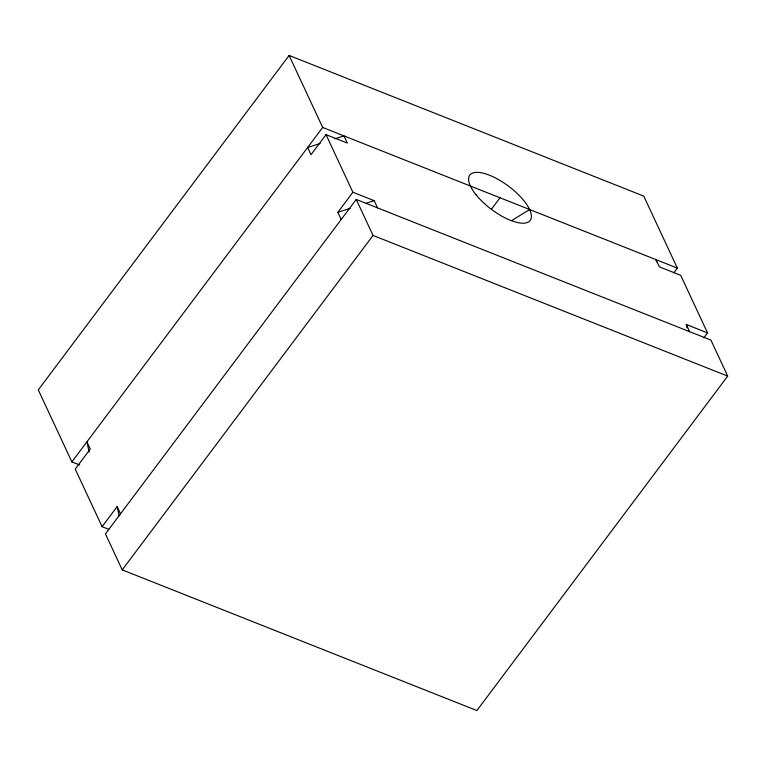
<?xml version="1.0" encoding="UTF-8"?>
<svg xmlns="http://www.w3.org/2000/svg" width="766" height="766" viewBox="0 0 766 766"><rect width="100%" height="100%" fill="white"/><g stroke="black" fill="none" stroke-linecap="round" stroke-linejoin="round"><path stroke-width="1.15" d="M673.754 272.887L677.345 268.11L643.766 196.115L289.108 55.439L38.3 389.894L71.87 461.888L79.654 464.981M71.87 461.888L322.678 127.443L289.108 55.439M334.876 138.79L343.953 135.879L347.314 143.079L326.029 134.644L310.986 154.703L307.626 147.503L320.111 143.51M108.734 529.325L102.089 526.692L117.141 506.623L120.492 513.823M341.205 219.507L337.844 212.306L352.887 192.237L326.029 134.644M356.247 199.438L105.449 533.892L122.234 569.885L476.892 710.561L727.7 376.106L710.915 340.104L356.247 199.438L373.032 235.44L727.7 376.106M122.234 569.885L373.032 235.44M491.408 209.242L500.007 197.772M703.791 337.921L707.554 332.904L680.696 275.31L659.421 266.865L656.06 259.674L656.558 261.953M511.774 220.522L529.612 209.52M337.844 212.306L350.33 208.304M366.225 203.22L374.172 200.673L377.533 207.873M322.678 127.443L677.345 268.11M352.887 192.237L374.172 200.673M687.025 327.886L686.279 324.468L707.554 332.904M686.279 324.468L689.63 331.668M102.089 526.692L75.231 469.089L90.283 449.02L86.922 441.829L89.162 452.084M117.141 506.623L119.132 515.748M476.107 194.861A37.745 14.401 36.9 0 0 529.612 221.096A37.745 14.401 36.9 0 0 494.3 177.377A37.745 14.401 36.9 0 0 476.107 194.861"/></g></svg>
